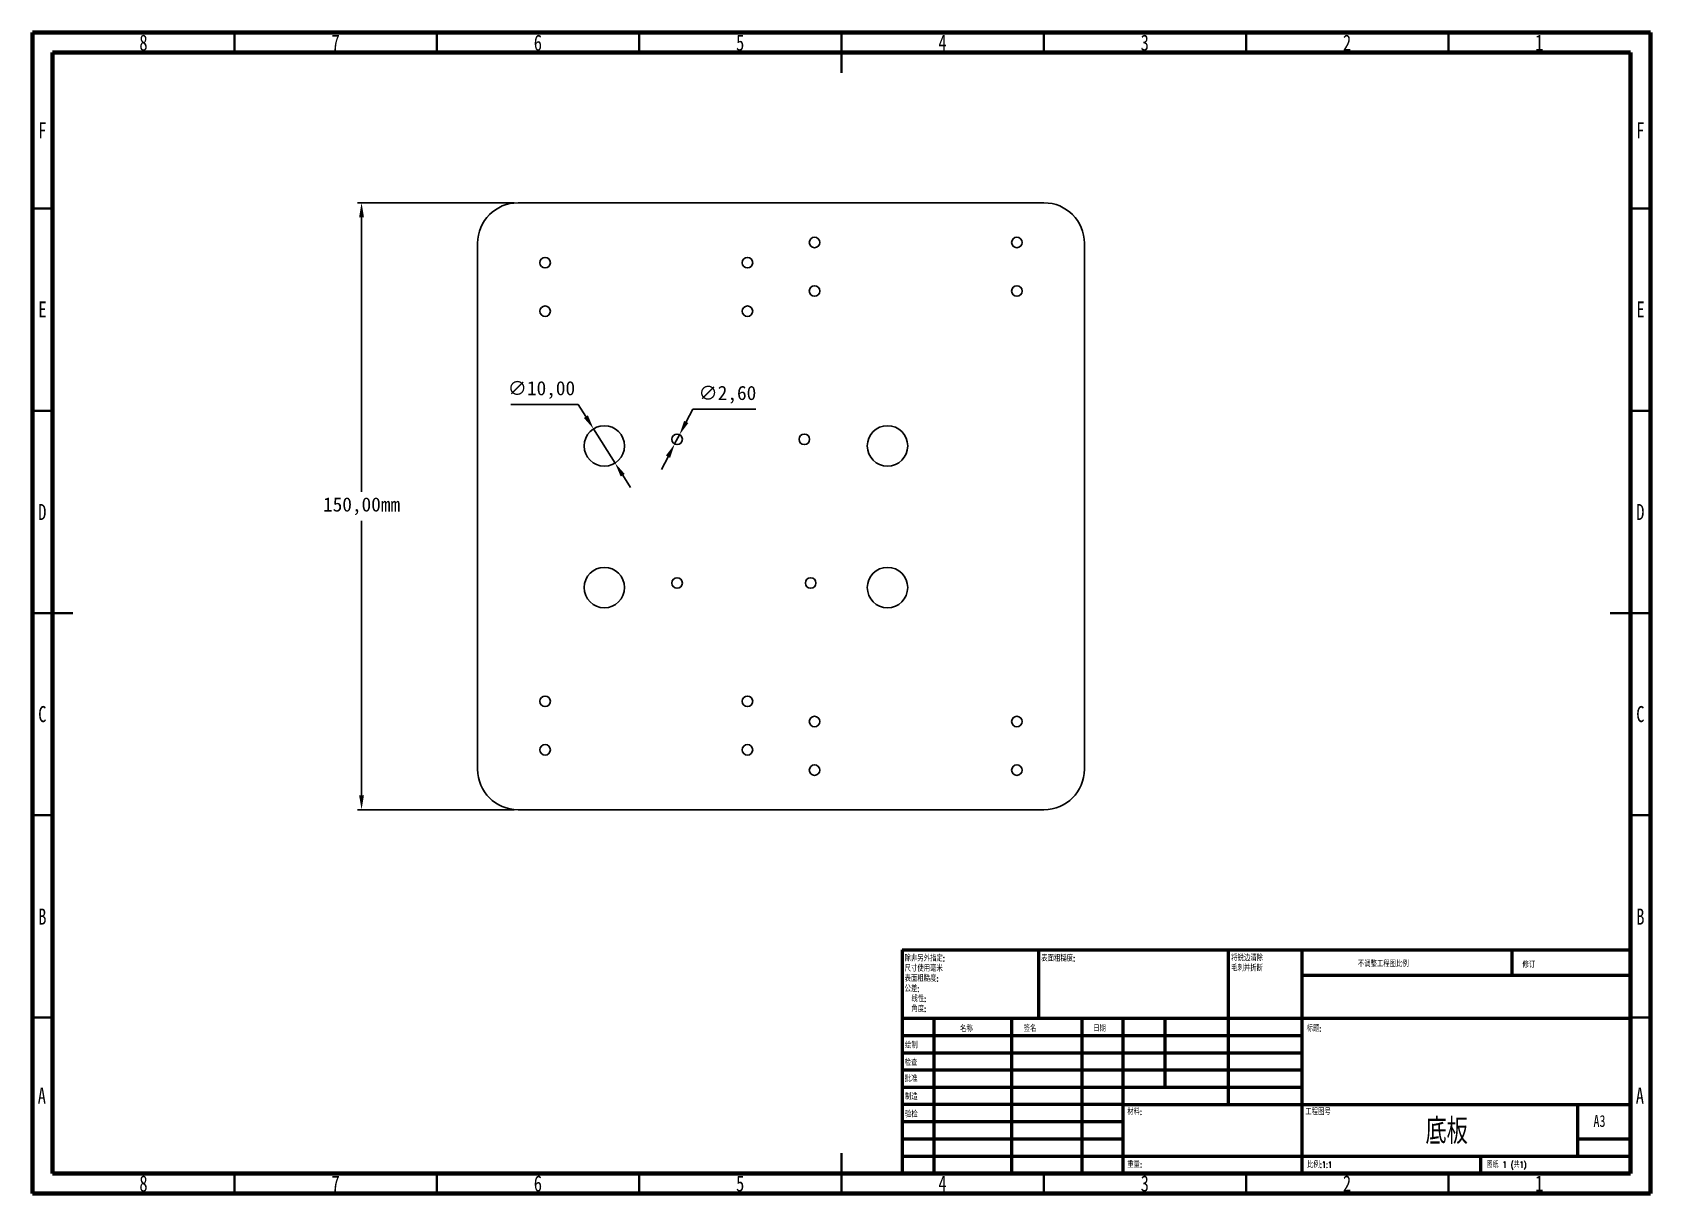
# Model space of a CAD drawing. Header units: millimetres. Extents: x 15 to 415, y 5 to 292.
import ezdxf

# ---------------------------------------------------------------- set-up
doc = ezdxf.new("R2010")
doc.units = ezdxf.units.MM
doc.header["$PDSIZE"] = -1
doc.styles.add('SLDTEXTSTYLE0', font='TXT', dxfattribs={"width": 0.75})
doc.styles.add('SLDTEXTSTYLE1', font='TXT', dxfattribs={"width": 0.75, "bigfont": 'bigfont'})
doc.styles.add('SLDTEXTSTYLE2', font='TXT', dxfattribs={"width": 0.694444, "bigfont": 'bigfont'})
doc.dimstyles.new('ISO-25', dxfattribs={"dimtxt": 2.5, "dimasz": 2.5, "dimexe": 1.25, "dimexo": 0.625, "dimtad": 1, "dimtxsty": 'Standard', "dimcen": 2.5, "dimadec": 0, "dimazin": 0, "dimtfac": 1, "dimtmove": 0, "dimatfit": 3, "dimfxl": 1, "dimarcsym": 0})

# ---------------------------------------------------------------- blocks, each defined once
blk = doc.blocks.new('SW_NOTE_0')
at = {"color": 0, "linetype": 'Continuous', "lineweight": 0, "char_height": 1.5, "attachment_point": 1, "style": 'SLDTEXTSTYLE1'}
for s, insert in [('除非另外指定:', (0, 1.93)), ('表面粗糙度:', (0, -3.07)), ('尺寸使用毫米', (0, -0.57)), ('公差:', (0, -5.57)), ('线性:', (1.69, -8.07)), ('角度:', (1.69, -10.57))]:
    blk.add_mtext(s, dxfattribs=dict(at, insert=insert))
blk = doc.blocks.new('SW_NOTE_0_1')
at = {"color": 0, "linetype": 'Continuous', "lineweight": 0, "char_height": 1.5, "attachment_point": 1, "style": 'SLDTEXTSTYLE1'}
for s, insert in [('将锐边清除', (0, 1.93)), ('毛刺并折断', (0, -0.57))]:
    blk.add_mtext(s, dxfattribs=dict(at, insert=insert))
blk = doc.blocks.new('*D27')
at = {"color": 0, "lineweight": -2, "transparency": 16777216}
for p, q in [((133.24, 200.04), (149.93, 200.04)), ((149.93, 200.04), (151.82, 197.03)), ((159.03, 185.55), (153.71, 194.02)), ((160.92, 182.54), (162.81, 179.53))]:
    blk.add_line(p, q, dxfattribs=at)
at = {"color": 0, "transparency": 16777216}
for points in [[(152.32, 197.35), (151.32, 196.71), (153.71, 194.02)], [(161.42, 182.85), (160.42, 182.22), (159.03, 185.55)]]:
    blk.add_solid(points, dxfattribs=at)
at = {"layer": 'Defpoints', "color": 0, "transparency": 16777216}
for p in [(153.71, 194.02), (159.03, 185.55)]:
    blk.add_point(p, dxfattribs=at)
at = {"color": 0, "transparency": 16777216, "insert": (140.82, 203.61), "char_height": 3.5, "attachment_point": 5}
blk.add_mtext('∅10,00', dxfattribs=at)
blk = doc.blocks.new('*D29')
at = {"color": 0, "lineweight": -2, "transparency": 16777216}
for p, q in [((178.26, 198.88), (176.61, 195.72)), ((193.79, 198.88), (178.26, 198.88)), ((173.76, 190.27), (174.97, 192.57)), ((172.12, 187.12), (170.47, 183.97))]:
    blk.add_line(p, q, dxfattribs=at)
at = {"color": 0, "transparency": 16777216}
for points in [[(176.09, 196), (177.14, 195.45), (174.97, 192.57)], [(171.59, 187.39), (172.64, 186.84), (173.76, 190.27)]]:
    blk.add_solid(points, dxfattribs=at)
at = {"layer": 'Defpoints', "color": 0, "transparency": 16777216}
for p in [(174.97, 192.57), (173.76, 190.27)]:
    blk.add_point(p, dxfattribs=at)
at = {"color": 0, "transparency": 16777216, "insert": (186.79, 202.44), "char_height": 3.5, "attachment_point": 5}
blk.add_mtext('∅2,60', dxfattribs=at)
blk = doc.blocks.new('*D30')
at = {"color": 0, "lineweight": -2, "transparency": 16777216}
for p, q in [((134.05, 249.88), (95.37, 249.88)), ((96.37, 246.32), (96.37, 178.44)), ((96.37, 103.43), (96.37, 171.31)), ((134.05, 99.88), (95.37, 99.88))]:
    blk.add_line(p, q, dxfattribs=at)
at = {"color": 0, "transparency": 16777216}
for points in [[(95.77, 246.32), (96.96, 246.32), (96.37, 249.88)], [(95.77, 103.43), (96.96, 103.43), (96.37, 99.88)]]:
    blk.add_solid(points, dxfattribs=at)
at = {"layer": 'Defpoints', "color": 0, "transparency": 16777216}
for p in [(135.05, 249.88), (96.37, 99.88), (135.05, 99.88)]:
    blk.add_point(p, dxfattribs=at)
at = {"color": 0, "transparency": 16777216, "insert": (96.37, 174.88), "char_height": 3.5, "attachment_point": 5}
blk.add_mtext('150,00mm', dxfattribs=at)

msp = doc.modelspace()

# ---------------------------------------------------------------- linework, layer by layer
at = {"color": 7, "linetype": 'Continuous', "lineweight": 70}
for p, q in [((15, 5), (15, 292)), ((15, 292), (415, 292)), ((415, 292), (415, 5)), ((20, 10), (20, 287)), ((20, 287), (410, 287)), ((410, 287), (410, 10)), ((410, 10), (20, 10)), ((415, 5), (15, 5))]:
    msp.add_line(p, q, dxfattribs=at)
at = {"color": 7, "linetype": 'Continuous', "lineweight": 35}
for p, q in [((65, 287), (65, 292)), ((115, 287), (115, 292)), ((165, 287), (165, 292)), ((215, 292), (215, 282)), ((215, 287), (215, 292)), ((265, 287), (265, 292)), ((315, 287), (315, 292)), ((365, 287), (365, 292)), ((20, 248.5), (15, 248.5)), ((410, 248.5), (415, 248.5)), ((20, 198.5), (15, 198.5)), ((410, 198.5), (415, 198.5)), ((15, 148.5), (25, 148.5)), ((20, 148.5), (15, 148.5)), ((415, 148.5), (405, 148.5)), ((410, 148.5), (415, 148.5)), ((20, 98.5), (15, 98.5)), ((410, 98.5), (415, 98.5)), ((20, 48.5), (15, 48.5)), ((410, 48.5), (415, 48.5)), ((215, 5), (215, 15)), ((65, 10), (65, 5)), ((115, 10), (115, 5)), ((165, 10), (165, 5)), ((215, 10), (215, 5)), ((265, 10), (265, 5)), ((315, 10), (315, 5)), ((365, 10), (365, 5))]:
    msp.add_line(p, q, dxfattribs=at)
at = {"color": 7, "linetype": 'Continuous', "lineweight": 25}
for p, q in [((265.046, 249.879), (135.046, 249.879)), ((125.046, 239.879), (125.046, 109.879)), ((275.046, 109.879), (275.046, 239.879)), ((135.046, 99.879), (265.046, 99.879))]:
    msp.add_line(p, q, dxfattribs=at)
at = {"color": 7, "linetype": 'Continuous', "lineweight": 50}
for p, q in [((230, 65.25), (410, 65.25)), ((230, 65.25), (230, 10)), ((263.8, 48.25), (263.8, 65.25)), ((310.6, 65.25), (310.6, 27)), ((328.8, 65.25), (328.8, 10)), ((380.8, 58.875), (380.8, 65.25)), ((410, 58.875), (328.8, 58.875)), ((410, 48.25), (230, 48.25)), ((237.8, 48.25), (237.8, 10)), ((256.991, 48.25), (256.991, 10)), ((274.399, 48.25), (274.399, 10)), ((284.6, 10), (284.6, 48.25)), ((295, 31.25), (295, 48.25)), ((328.8, 44), (230, 44)), ((328.8, 39.75), (230, 39.75)), ((328.8, 35.5), (230, 35.5)), ((328.8, 31.25), (230, 31.25)), ((284.6, 27), (230, 27)), ((284.6, 27), (410, 27)), ((397, 14.25), (397, 27)), ((284.6, 22.75), (230, 22.75)), ((284.6, 18.5), (230, 18.5)), ((410, 18.5), (397, 18.5)), ((230, 14.25), (410, 14.25)), ((373, 10), (373, 14.25))]:
    msp.add_line(p, q, dxfattribs=at)
at = {"color": 7, "linetype": 'Continuous', "lineweight": 25}
for centre, radius in [((208.346, 240.079), 1.3), ((258.346, 240.079), 1.3), ((141.746, 235.079), 1.3), ((191.746, 235.079), 1.3), ((208.346, 228.079), 1.3), ((258.346, 228.079), 1.3), ((141.746, 223.079), 1.3), ((191.746, 223.079), 1.3), ((156.372, 189.784), 5), ((174.365, 191.421), 1.3), ((205.81, 191.421), 1.3), ((226.372, 189.784), 5), ((156.372, 154.784), 5), ((174.365, 155.912), 1.3), ((207.385, 155.912), 1.3), ((226.372, 154.784), 5), ((141.746, 126.679), 1.3), ((191.746, 126.679), 1.3), ((208.346, 121.679), 1.3), ((258.346, 121.679), 1.3), ((141.746, 114.679), 1.3), ((191.746, 114.679), 1.3), ((208.346, 109.679), 1.3), ((258.346, 109.679), 1.3)]:
    msp.add_circle(centre, radius, dxfattribs=at)
for centre, start, end in [((135.046, 239.879), 90, 180), ((265.046, 239.879), 0, 90), ((135.046, 109.879), 180, 270), ((265.046, 109.879), 270, 0)]:
    msp.add_arc(centre, 10, start, end, dxfattribs=at)

# ---------------------------------------------------------------- block references
at = {"color": 7, "linetype": 'Continuous', "lineweight": 0}
for name, p in [('SW_NOTE_0', (230.594, 61.987)), ('SW_NOTE_0_1', (311.309, 62.069))]:
    msp.add_blockref(name, p, dxfattribs=at)

# ---------------------------------------------------------------- texts
for s, insert, char_height, attachment_point, style in [('8', (42.46, 291.446), 3.969, 2, 'SLDTEXTSTYLE0'), ('7', (89.96, 291.446), 3.969, 2, 'SLDTEXTSTYLE0'), ('6', (139.96, 291.446), 3.969, 2, 'SLDTEXTSTYLE0'), ('5', (189.96, 291.446), 3.969, 2, 'SLDTEXTSTYLE0'), ('4', (239.96, 291.446), 3.969, 2, 'SLDTEXTSTYLE0'), ('3', (289.96, 291.446), 3.969, 2, 'SLDTEXTSTYLE0'), ('2', (339.96, 291.446), 3.969, 2, 'SLDTEXTSTYLE0'), ('1', (387.46, 291.446), 3.969, 2, 'SLDTEXTSTYLE0'), ('F', (17.458, 269.751), 3.969, 2, 'SLDTEXTSTYLE0'), ('F', (412.458, 269.751), 3.969, 2, 'SLDTEXTSTYLE0'), ('E', (17.508, 225.501), 3.969, 2, 'SLDTEXTSTYLE0'), ('E', (412.508, 225.501), 3.969, 2, 'SLDTEXTSTYLE0'), ('D', (17.453, 175.446), 3.969, 2, 'SLDTEXTSTYLE0'), ('D', (412.453, 175.446), 3.969, 2, 'SLDTEXTSTYLE0'), ('C', (17.459, 125.501), 3.969, 2, 'SLDTEXTSTYLE0'), ('C', (412.459, 125.501), 3.969, 2, 'SLDTEXTSTYLE0'), ('B', (17.471, 75.446), 3.969, 2, 'SLDTEXTSTYLE0'), ('B', (412.471, 75.446), 3.969, 2, 'SLDTEXTSTYLE0'), ('表面粗糙度:', (264.371, 63.919), 1.5, 1, 'SLDTEXTSTYLE1'), ('不调整工程图比例', (342.615, 62.533), 1.5, 1, 'SLDTEXTSTYLE1'), ('修订', (383.328, 62.335), 1.5, 1, 'SLDTEXTSTYLE1'), ('名称', (244.322, 46.501), 1.5, 1, 'SLDTEXTSTYLE1'), ('签名', (260.034, 46.562), 1.5, 1, 'SLDTEXTSTYLE1'), ('日期', (277.215, 46.576), 1.5, 1, 'SLDTEXTSTYLE1'), ('标题:', (329.956, 46.576), 1.5, 1, 'SLDTEXTSTYLE1'), ('绘制', (230.685, 42.43), 1.5, 1, 'SLDTEXTSTYLE1'), ('检查', (230.624, 38.154), 1.5, 1, 'SLDTEXTSTYLE1'), ('批准', (230.622, 34.177), 1.5, 1, 'SLDTEXTSTYLE1'), ('A', (17.34, 31.196), 3.969, 2, 'SLDTEXTSTYLE0'), ('制造', (230.682, 29.734), 1.5, 1, 'SLDTEXTSTYLE1'), ('A', (412.34, 31.196), 3.969, 2, 'SLDTEXTSTYLE0'), ('验检', (230.677, 25.35), 1.5, 1, 'SLDTEXTSTYLE1'), ('材料:', (285.646, 25.986), 1.5, 1, 'SLDTEXTSTYLE1'), ('工程图号', (329.629, 25.986), 1.5, 1, 'SLDTEXTSTYLE1'), ('底板', (364.586, 23.607), 6.35, 2, 'SLDTEXTSTYLE1'), ('A3', (400.871, 24.406), 2.9104, 1, 'SLDTEXTSTYLE0'), ('重量:', (285.618, 12.949), 1.4986, 1, 'SLDTEXTSTYLE1'), ('比例:1:1', (330.074, 12.9), 1.5, 1, 'SLDTEXTSTYLE1'), ('图纸 1 (共1)', (374.478, 12.9), 1.5, 1, 'SLDTEXTSTYLE2'), ('8', (42.46, 9.501), 3.969, 2, 'SLDTEXTSTYLE0'), ('7', (89.96, 9.501), 3.969, 2, 'SLDTEXTSTYLE0'), ('6', (139.96, 9.501), 3.969, 2, 'SLDTEXTSTYLE0'), ('5', (189.96, 9.501), 3.969, 2, 'SLDTEXTSTYLE0'), ('4', (239.96, 9.501), 3.969, 2, 'SLDTEXTSTYLE0'), ('3', (289.96, 9.501), 3.969, 2, 'SLDTEXTSTYLE0'), ('2', (339.96, 9.501), 3.969, 2, 'SLDTEXTSTYLE0'), ('1', (387.46, 9.501), 3.969, 2, 'SLDTEXTSTYLE0')]:
    msp.add_mtext(s, dxfattribs=dict(at, insert=insert, char_height=char_height, attachment_point=attachment_point, style=style))

# ---------------------------------------------------------------- dimensions: what is measured, and where the dimension line sits
dim = msp.add_linear_dim(base=(96.367, 99.879), p1=(135.046, 249.879), p2=(135.046, 99.879), angle=90, text='<>mm', dimstyle='ISO-25', override={"dimtxt": 3.5, "dimasz": 3.556, "dimexe": 1, "dimexo": 1, "dimgap": 1.524, "dimtih": 1, "dimtoh": 1, "dimzin": 1, "dimadec": 2, "dimtzin": 1})
dim.commit()
dim.dimension.update_dxf_attribs({"geometry": '*D30', "text_midpoint": (96.367, 174.879)})
dim = msp.add_diameter_dim_2p(p1=(159.03, 185.549), p2=(153.713, 194.018), dimstyle='ISO-25', override={"dimtxt": 3.5, "dimasz": 3.556, "dimexe": 1, "dimexo": 1, "dimgap": 1.524, "dimtih": 1, "dimtoh": 1, "dimzin": 1, "dimadec": 2, "dimtzin": 1})
dim.commit()
dim.dimension.update_dxf_attribs({"geometry": '*D27', "text_midpoint": (140.824, 200.042), "dimtype": 163})
dim = msp.add_diameter_dim_2p(p1=(173.763, 190.269), p2=(174.967, 192.573), dimstyle='ISO-25', override={"dimtxt": 3.5, "dimasz": 3.556, "dimexe": 1, "dimexo": 1, "dimgap": 1.524, "dimtih": 1, "dimtoh": 1, "dimzin": 1, "dimadec": 2, "dimtzin": 1})
dim.commit()
dim.dimension.update_dxf_attribs({"geometry": '*D29', "text_midpoint": (186.786, 198.876)})

doc.saveas('drawing.dxf')
